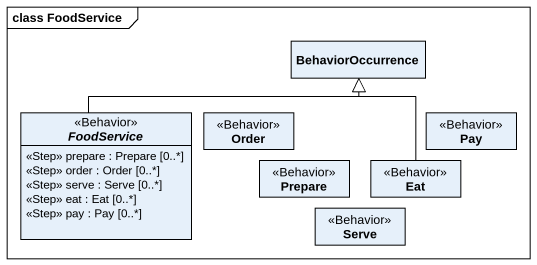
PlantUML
@startuml
mainframe class FoodService
hide circle
hide empty members
class BehaviorOccurrence
abstract class FoodService <<Behavior>> {
  <<Step>> prepare : Prepare [0..*]
  <<Step>> order : Order [0..*]
  <<Step>> serve : Serve [0..*]
  <<Step>> eat : Eat [0..*]
  <<Step>> pay : Pay [0..*]
}
class Order <<Behavior>>
class Pay <<Behavior>>
class Prepare <<Behavior>>
class Eat <<Behavior>>
class Serve <<Behavior>>
FoodService -right-|> BehaviorOccurrence
Eat -up-|> BehaviorOccurrence
@enduml
